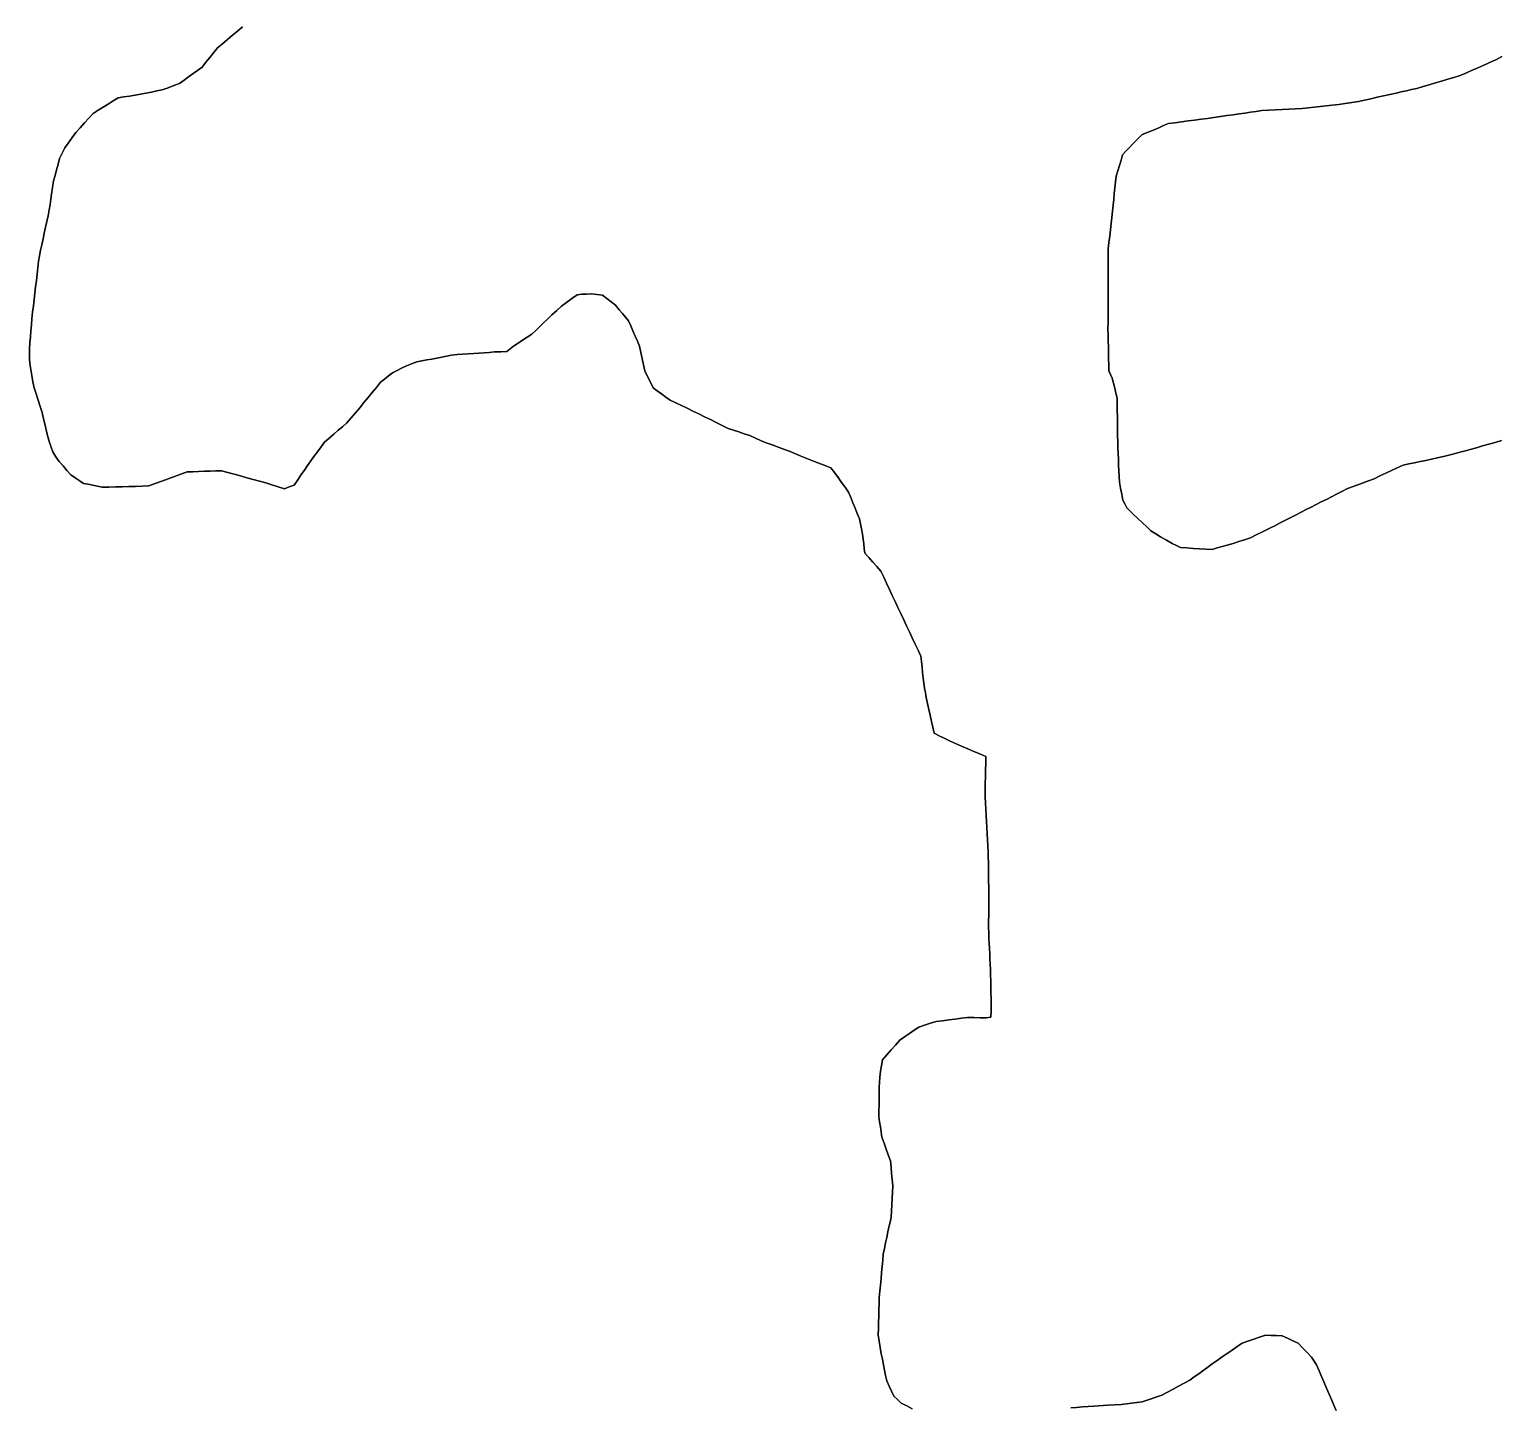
# Model space of a CAD drawing. Header units: inches. Extents: x 130170 to 284068, y 377793 to 804530.
# Drawn here: x 211955 to 214107, y 629937 to 631957 of the extents above; entities that cross this region are included whole.
import ezdxf

# ---------------------------------------------------------------- set-up
doc = ezdxf.new("R2010")
doc.units = ezdxf.units.IN
doc.header["$MEASUREMENT"] = 0
doc.layers.add('muni_il', color=7, linetype='Continuous')

msp = doc.modelspace()

# ---------------------------------------------------------------- linework, layer by layer
at = {"layer": 'muni_il'}
for points in [[(212266.9, 631960.4), (212259.6, 631954.2), (212252.2, 631948.1), (212244.9, 631941.9), (212237.5, 631935.8), (212230.1, 631929.6), (212224.5, 631922.6), (212218.8, 631915.6), (212213.2, 631908.5), (212207.5, 631901.5), (212200.9, 631896.7), (212194.3, 631891.9), (212187.8, 631887.1), (212181.2, 631882.3), (212174.6, 631877.5), (212166.1, 631874.4), (212157.7, 631871.2), (212149.2, 631868), (212141.3, 631866.5), (212133.3, 631864.9), (212125.4, 631863.4), (212117.4, 631861.9), (212109.5, 631860.4), (212101.2, 631859.1), (212093, 631857.7), (212084.8, 631856.3), (212077.4, 631851.8), (212070, 631847.3), (212062.6, 631842.7), (212055.2, 631838.2), (212047.8, 631833.7), (212041.5, 631826.7), (212035.2, 631819.6), (212028.9, 631812.6), (212022.5, 631805.5), (212017.3, 631798.1), (212012, 631790.7), (212006.7, 631783.3), (212002.8, 631775.3), (211998.8, 631767.3), (211996.6, 631759.1), (211994.4, 631751), (211992.2, 631742.8), (211990, 631734.7), (211990, 631734.7), (211988.6, 631725.1), (211987.2, 631715.5), (211987.2, 631715.5), (211986.1, 631707.7), (211984.9, 631700), (211983.8, 631692.2), (211983.8, 631692.2), (211982, 631683.7), (211980.1, 631675.2), (211978.3, 631666.7), (211976.4, 631658.2), (211974.6, 631649.6), (211972.7, 631641.1), (211972.7, 631641.1), (211971.1, 631633), (211969.6, 631625), (211968, 631616.9), (211968, 631616.9), (211966.9, 631607.5), (211965.8, 631598.2), (211964.8, 631588.9), (211963.7, 631579.5), (211962.6, 631570.2), (211961.6, 631560.8), (211960.5, 631551.5), (211959.4, 631542.2), (211958.4, 631532.8), (211958.4, 631532.8), (211957.6, 631523.9), (211956.9, 631515), (211956.1, 631506.1), (211955.4, 631497.2), (211954.6, 631488.3), (211954.6, 631488.3), (211954.8, 631481.3), (211954.9, 631474.3), (211955.1, 631467.2), (211955.1, 631467.2), (211956.6, 631458.3), (211958.2, 631449.4), (211959.8, 631440.5), (211961.4, 631431.6), (211964.3, 631422.5), (211967.3, 631413.3), (211970.3, 631404.2), (211973.2, 631395.1), (211975.5, 631385.9), (211977.7, 631376.6), (211979.9, 631367.4), (211982.1, 631358.2), (211984.3, 631351.3), (211986.6, 631344.4), (211988.8, 631337.5), (211993.5, 631330.6), (211998.2, 631323.6), (212004, 631317), (212009.7, 631310.4), (212015.4, 631303.8), (212021.5, 631299.7), (212027.7, 631295.6), (212033.9, 631291.5), (212043, 631289.6), (212052.1, 631287.8), (212061.3, 631286), (212071, 631286), (212080.8, 631286.3), (212090.6, 631286.6), (212100.4, 631286.8), (212110.1, 631287.1), (212119.9, 631287.4), (212129.7, 631287.7), (212139.1, 631291.1), (212148.4, 631294.6), (212157.7, 631298), (212167, 631301.5), (212176.4, 631304.9), (212185.7, 631308.4), (212194.1, 631308.6), (212202.5, 631308.9), (212210.9, 631309.2), (212219.2, 631309.5), (212227.6, 631309.8), (212236, 631310), (212245.3, 631307.5), (212254.6, 631304.9), (212263.8, 631302.4), (212273.1, 631299.8), (212282.4, 631297.3), (212291.7, 631294.7), (212300.9, 631292.1), (212310, 631289.3), (212319, 631286.5), (212328.1, 631283.6), (212335.3, 631286.3), (212342.6, 631289), (212347.7, 631296.6), (212352.8, 631304.3), (212357.4, 631311), (212362, 631317.6), (212366.7, 631324.3), (212371.3, 631330.9), (212376.6, 631337.9), (212381.9, 631344.8), (212387.1, 631351.8), (212393.8, 631357.6), (212400.5, 631363.5), (212407.2, 631369.3), (212413.3, 631374.5), (212419.3, 631379.7), (212425.8, 631387.3), (212432.2, 631394.9), (212438.7, 631402.4), (212444.7, 631409.8), (212450.8, 631417.2), (212456.8, 631424.6), (212462.9, 631432.2), (212469.1, 631439.9), (212475, 631444.4), (212480.8, 631449), (212486.7, 631453.5), (212493.3, 631457), (212499.9, 631460.5), (212507.2, 631463.6), (212514.4, 631466.6), (212522.3, 631469.6), (212529.6, 631470.9), (212536.9, 631472.3), (212544.2, 631473.7), (212553.8, 631475.6), (212563.4, 631477.5), (212573, 631479.5), (212581.2, 631480.1), (212589.3, 631480.7), (212597.4, 631481.3), (212605.6, 631481.9), (212613.2, 631482.5), (212620.8, 631483), (212628.4, 631483.5), (212636.1, 631484), (212645.1, 631484.4), (212654.2, 631484.8), (212659, 631488.6), (212663.7, 631492.4), (212670.5, 631496.8), (212677.2, 631501.2), (212684, 631505.6), (212690.7, 631510), (212696.4, 631515.5), (212702.1, 631521), (212707.7, 631526.5), (212713.4, 631531.9), (212720.2, 631538.3), (212727.1, 631544.7), (212733.9, 631551), (212741.7, 631556.7), (212749.5, 631562.3), (212757.2, 631568), (212764.1, 631568.5), (212770.9, 631568.9), (212777.8, 631569.4), (212785.9, 631568.3), (212794, 631567.3), (212800.4, 631562.3), (212806.8, 631557.4), (212813.1, 631552.4), (212818.8, 631545.8), (212823.3, 631540.5), (212827.7, 631535.1), (212832.2, 631529.8), (212835.5, 631522.3), (212838.8, 631514.8), (212842, 631507.3), (212845.3, 631499.8), (212848.5, 631492.3), (212848.5, 631492.3), (212850.5, 631483.3), (212852.4, 631474.3), (212854.4, 631465.3), (212856.3, 631456.3), (212860.3, 631448), (212864.3, 631439.8), (212868.3, 631431.5), (212874.5, 631427), (212880.8, 631422.5), (212887, 631418), (212893.2, 631413.5), (212901.6, 631409.5), (212910, 631405.5), (212918.3, 631401.5), (212926.7, 631397.5), (212935.1, 631393.5), (212943.7, 631389.2), (212952.3, 631384.9), (212960.9, 631380.6), (212969.5, 631376.3), (212978.1, 631372), (212986, 631369.4), (212994, 631366.8), (213001.9, 631364.2), (213009.8, 631361.7), (213018.3, 631357.6), (213026.7, 631353.6), (213035.5, 631350.5), (213044.3, 631347.3), (213053, 631344.1), (213061, 631341.1), (213068.9, 631338), (213076.8, 631335), (213083.9, 631331.9), (213091.1, 631328.9), (213098.2, 631325.9), (213105.9, 631323), (213113.5, 631320.1), (213121.2, 631317.2), (213128.9, 631314.3), (213134, 631307.2), (213139.2, 631300.1), (213144.4, 631293), (213149.5, 631285.9), (213154.7, 631278.8), (213157.9, 631271), (213161.1, 631263.1), (213164.3, 631255.3), (213167.5, 631247.4), (213170.7, 631239.6), (213170.7, 631239.6), (213172.1, 631232.1), (213173.5, 631224.7), (213174.9, 631217.2), (213176.3, 631209.7), (213176.3, 631209.7), (213177, 631202.9), (213177.7, 631196.1), (213178.5, 631189.3), (213184.3, 631182.7), (213190.2, 631176.1), (213196, 631169.5), (213201.9, 631162.9), (213206.1, 631154), (213210.3, 631145.1), (213214.5, 631136.2), (213218.7, 631127.3), (213222.9, 631118.4), (213227, 631109.5), (213231.2, 631100.6), (213235.4, 631091.7), (213239.6, 631082.8), (213243.8, 631073.9), (213248, 631065), (213252.2, 631056.1), (213256.4, 631047.2), (213260.6, 631038.3), (213260.6, 631038.3), (213261.4, 631030.3), (213262.3, 631022.4), (213263.1, 631014.4), (213263.9, 631006.5), (213264.8, 630998.5), (213264.8, 630998.5), (213266.1, 630991.6), (213267.3, 630984.6), (213268.6, 630977.7), (213268.6, 630977.7), (213270.5, 630969), (213272.4, 630960.3), (213274.3, 630951.6), (213276.1, 630942.8), (213278, 630934.1), (213279.9, 630925.4), (213287.4, 630921.7), (213294.9, 630917.9), (213302.4, 630914.1), (213311.4, 630910.3), (213320.3, 630906.5), (213329.2, 630902.6), (213338.1, 630898.8), (213347, 630895), (213356, 630891.1), (213356, 630891.1), (213355.7, 630881.3), (213355.5, 630871.4), (213355.3, 630861.6), (213355, 630851.7), (213354.8, 630841.9), (213354.6, 630832), (213354.6, 630832), (213355.1, 630823.1), (213355.6, 630814.1), (213356.2, 630805.2), (213356.7, 630796.2), (213357.2, 630787.3), (213357.8, 630778.3), (213358.3, 630769.4), (213358.9, 630760.5), (213359.4, 630751.5), (213359.4, 630751.5), (213359.4, 630743.7), (213359.5, 630735.9), (213359.5, 630728.1), (213359.5, 630728.1), (213359.7, 630718.3), (213359.8, 630708.5), (213359.8, 630708.5), (213360, 630699.5), (213360, 630699.5), (213360.1, 630693.9), (213360.2, 630688.4), (213360.2, 630688.4), (213360.2, 630681.3), (213360.3, 630674.2), (213360.3, 630674.2), (213360.2, 630666.8), (213360.2, 630659.4), (213360.2, 630659.4), (213359.9, 630650), (213359.7, 630640.7), (213359.7, 630640.7), (213360, 630633), (213360.3, 630625.2), (213360.6, 630617.5), (213361, 630609.8), (213361, 630609.8), (213361.4, 630602.2), (213361.8, 630594.6), (213362.2, 630587), (213362.7, 630579.4), (213362.7, 630579.4), (213362.8, 630570.8), (213363, 630562.3), (213363.1, 630553.8), (213363.3, 630545.3), (213363.4, 630536.8), (213363.6, 630528.2), (213363.6, 630528.2), (213363.4, 630518.7), (213363.3, 630509.2), (213356.5, 630508.3), (213347.3, 630508.5), (213338.2, 630508.7), (213329.1, 630508.9), (213319.9, 630507.7), (213310.7, 630506.5), (213301.5, 630505.3), (213292.3, 630504.1), (213283, 630502.9), (213274.6, 630500.3), (213266.1, 630497.6), (213257.7, 630494.9), (213250.7, 630490.1), (213243.7, 630485.3), (213236.7, 630480.4), (213229.7, 630475.6), (213223.3, 630468.4), (213217, 630461.3), (213210.6, 630454.1), (213204.3, 630446.9), (213204.3, 630446.9), (213203, 630438.5), (213201.6, 630430), (213200.3, 630421.6), (213200.3, 630421.6), (213200, 630413.9), (213199.6, 630406.2), (213199.6, 630406.2), (213199.6, 630397.9), (213199.6, 630389.6), (213199.6, 630389.6), (213199.4, 630380.9), (213199.2, 630372.2), (213198.9, 630363.6), (213198.9, 630363.6), (213200.1, 630356), (213201.3, 630348.5), (213202.4, 630341), (213203.6, 630333.4), (213206.7, 630324.8), (213209.8, 630316.1), (213212.9, 630307.4), (213216, 630298.7), (213216, 630298.6), (213216.9, 630289.5), (213217.8, 630280.4), (213218.6, 630271.2), (213219.5, 630262.1), (213219.5, 630262.1), (213219.1, 630252.9), (213218.6, 630243.7), (213218.1, 630234.5), (213217.6, 630225.3), (213217.2, 630216.1), (213217.2, 630216.1), (213215.5, 630208.9), (213213.9, 630201.7), (213212.3, 630194.6), (213212.3, 630194.6), (213210.6, 630186.5), (213208.9, 630178.4), (213207.2, 630170.3), (213205.5, 630162.2), (213205.5, 630162.2), (213204.7, 630153.1), (213203.8, 630144.1), (213203, 630135), (213202.2, 630125.9), (213201.4, 630116.8), (213200.5, 630107.7), (213199.7, 630098.6), (213199.7, 630098.6), (213199.5, 630089.5), (213199.2, 630080.4), (213198.9, 630071.2), (213198.6, 630062.1), (213198.3, 630053), (213198.1, 630043.9), (213198.1, 630043.9), (213199.6, 630034.6), (213201.1, 630025.3), (213202.6, 630016.1), (213202.6, 630016.1), (213204.2, 630008.1), (213205.8, 630000.1), (213207.4, 629992.1), (213209, 629984.2), (213210.5, 629976.2), (213214, 629968.8), (213217.5, 629961.4), (213220.9, 629954), (213226.3, 629949), (213231.8, 629943.9), (213239.9, 629939.6), (213247.9, 629935.3)], [(213247.9, 629935.3), (213239.9, 629939.6), (213231.8, 629943.9), (213226.3, 629949), (213220.9, 629954), (213217.5, 629961.4), (213214, 629968.8), (213210.5, 629976.2), (213209, 629984.2), (213207.4, 629992.1), (213205.8, 630000.1), (213204.2, 630008.1), (213202.6, 630016.1), (213202.6, 630016.1), (213201.1, 630025.3), (213199.6, 630034.6), (213198.1, 630043.9), (213198.1, 630043.9), (213198.3, 630053), (213198.6, 630062.1), (213198.9, 630071.2), (213199.2, 630080.4), (213199.5, 630089.5), (213199.7, 630098.6), (213199.7, 630098.6), (213200.5, 630107.7), (213201.4, 630116.8), (213202.2, 630125.9), (213203, 630135), (213203.8, 630144.1), (213204.7, 630153.1), (213205.5, 630162.2), (213205.5, 630162.2), (213207.2, 630170.3), (213208.9, 630178.4), (213210.6, 630186.5), (213212.3, 630194.6), (213212.3, 630194.6), (213213.9, 630201.7), (213215.5, 630208.9), (213217.2, 630216.1), (213217.2, 630216.1), (213217.6, 630225.3), (213218.1, 630234.5), (213218.6, 630243.7), (213219.1, 630252.9), (213219.5, 630262.1), (213219.5, 630262.1), (213218.6, 630271.2), (213217.8, 630280.4), (213216.9, 630289.5), (213216, 630298.6), (213216, 630298.7), (213212.9, 630307.4), (213209.8, 630316.1), (213206.7, 630324.8), (213203.6, 630333.4), (213202.4, 630341), (213201.3, 630348.5), (213200.1, 630356), (213198.9, 630363.6), (213198.9, 630363.6), (213199.2, 630372.2), (213199.4, 630380.9), (213199.6, 630389.6), (213199.6, 630389.6), (213199.6, 630397.9), (213199.6, 630406.2), (213199.6, 630406.2), (213200, 630413.9), (213200.3, 630421.6), (213200.3, 630421.6), (213201.6, 630430), (213203, 630438.5), (213204.3, 630446.9), (213204.3, 630446.9), (213210.6, 630454.1), (213217, 630461.3), (213223.3, 630468.4), (213229.7, 630475.6), (213236.7, 630480.4), (213243.7, 630485.3), (213250.7, 630490.1), (213257.7, 630494.9), (213266.1, 630497.6), (213274.6, 630500.3), (213283, 630502.9), (213292.3, 630504.1), (213301.5, 630505.3), (213310.7, 630506.5), (213319.9, 630507.7), (213329.1, 630508.9), (213338.2, 630508.7), (213347.3, 630508.5), (213356.5, 630508.3), (213363.3, 630509.2), (213363.4, 630518.7), (213363.6, 630528.2), (213363.6, 630528.2), (213363.4, 630536.8), (213363.3, 630545.3), (213363.1, 630553.8), (213363, 630562.3), (213362.8, 630570.8), (213362.7, 630579.4), (213362.7, 630579.4), (213362.2, 630587), (213361.8, 630594.6), (213361.4, 630602.2), (213361, 630609.8), (213361, 630609.8), (213360.6, 630617.5), (213360.3, 630625.2), (213360, 630633), (213359.7, 630640.7), (213359.7, 630640.7), (213359.9, 630650), (213360.2, 630659.4), (213360.2, 630659.4), (213360.2, 630666.8), (213360.3, 630674.2), (213360.3, 630674.2), (213360.2, 630681.3), (213360.2, 630688.4), (213360.2, 630688.4), (213360.1, 630693.9), (213360, 630699.5), (213360, 630699.5), (213359.8, 630708.5), (213359.8, 630708.5), (213359.7, 630718.3), (213359.5, 630728.1), (213359.5, 630728.1), (213359.5, 630735.9), (213359.4, 630743.7), (213359.4, 630751.5), (213359.4, 630751.5), (213358.9, 630760.5), (213358.3, 630769.4), (213357.8, 630778.3), (213357.2, 630787.3), (213356.7, 630796.2), (213356.2, 630805.2), (213355.6, 630814.1), (213355.1, 630823.1), (213354.6, 630832), (213354.6, 630832), (213354.8, 630841.9), (213355, 630851.7), (213355.3, 630861.6), (213355.5, 630871.4), (213355.7, 630881.3), (213356, 630891.1), (213356, 630891.1), (213347, 630895), (213338.1, 630898.8), (213329.2, 630902.6), (213320.3, 630906.5), (213311.4, 630910.3), (213302.4, 630914.1), (213294.9, 630917.9), (213287.4, 630921.7), (213279.9, 630925.4), (213278, 630934.1), (213276.1, 630942.8), (213274.3, 630951.6), (213272.4, 630960.3), (213270.5, 630969), (213268.6, 630977.7), (213268.6, 630977.7), (213267.3, 630984.6), (213266.1, 630991.6), (213264.8, 630998.5), (213264.8, 630998.5), (213263.9, 631006.5), (213263.1, 631014.4), (213262.3, 631022.4), (213261.4, 631030.3), (213260.6, 631038.3), (213260.6, 631038.3), (213256.4, 631047.2), (213252.2, 631056.1), (213248, 631065), (213243.8, 631073.9), (213239.6, 631082.8), (213235.4, 631091.7), (213231.2, 631100.6), (213227, 631109.5), (213222.9, 631118.4), (213218.7, 631127.3), (213214.5, 631136.2), (213210.3, 631145.1), (213206.1, 631154), (213201.9, 631162.9), (213196, 631169.5), (213190.2, 631176.1), (213184.3, 631182.7), (213178.5, 631189.3), (213177.7, 631196.1), (213177, 631202.9), (213176.3, 631209.7), (213176.3, 631209.7), (213174.9, 631217.2), (213173.5, 631224.7), (213172.1, 631232.1), (213170.7, 631239.6), (213170.7, 631239.6), (213167.5, 631247.4), (213164.3, 631255.3), (213161.1, 631263.1), (213157.9, 631271), (213154.7, 631278.8), (213149.5, 631285.9), (213144.4, 631293), (213139.2, 631300.1), (213134, 631307.2), (213128.9, 631314.3), (213121.2, 631317.2), (213113.5, 631320.1), (213105.9, 631323), (213098.2, 631325.9), (213091.1, 631328.9), (213083.9, 631331.9), (213076.8, 631335), (213068.9, 631338), (213061, 631341.1), (213053, 631344.1), (213044.3, 631347.3), (213035.5, 631350.5), (213026.7, 631353.6), (213018.3, 631357.6), (213009.8, 631361.7), (213001.9, 631364.2), (212994, 631366.8), (212986, 631369.4), (212978.1, 631372), (212969.5, 631376.3), (212960.9, 631380.6), (212952.3, 631384.9), (212943.7, 631389.2), (212935.1, 631393.5), (212926.7, 631397.5), (212918.3, 631401.5), (212910, 631405.5), (212901.6, 631409.5), (212893.2, 631413.5), (212887, 631418), (212880.8, 631422.5), (212874.5, 631427), (212868.3, 631431.5), (212864.3, 631439.8), (212860.3, 631448), (212856.3, 631456.3), (212854.4, 631465.3), (212852.4, 631474.3), (212850.5, 631483.3), (212848.5, 631492.3), (212848.5, 631492.3), (212845.3, 631499.8), (212842, 631507.3), (212838.8, 631514.8), (212835.5, 631522.3), (212832.2, 631529.8), (212827.7, 631535.1), (212823.3, 631540.5), (212818.8, 631545.8), (212813.1, 631552.4), (212806.8, 631557.4), (212800.4, 631562.3), (212794, 631567.3), (212785.9, 631568.3), (212777.8, 631569.4), (212770.9, 631568.9), (212764.1, 631568.5), (212757.2, 631568), (212749.5, 631562.3), (212741.7, 631556.7), (212733.9, 631551), (212727.1, 631544.7), (212720.2, 631538.3), (212713.4, 631531.9), (212707.7, 631526.5), (212702.1, 631521), (212696.4, 631515.5), (212690.7, 631510), (212684, 631505.6), (212677.2, 631501.2), (212670.5, 631496.8), (212663.7, 631492.4), (212659, 631488.6), (212654.2, 631484.8), (212645.1, 631484.4), (212636.1, 631484), (212628.4, 631483.5), (212620.8, 631483), (212613.2, 631482.5), (212605.6, 631481.9), (212597.4, 631481.3), (212589.3, 631480.7), (212581.2, 631480.1), (212573, 631479.5), (212563.4, 631477.5), (212553.8, 631475.6), (212544.2, 631473.7), (212536.9, 631472.3), (212529.6, 631470.9), (212522.3, 631469.6), (212514.4, 631466.6), (212507.2, 631463.6), (212499.9, 631460.5), (212493.3, 631457), (212486.7, 631453.5), (212480.8, 631449), (212475, 631444.4), (212469.1, 631439.9), (212462.9, 631432.2), (212456.8, 631424.6), (212450.8, 631417.2), (212444.7, 631409.8), (212438.7, 631402.4), (212432.2, 631394.9), (212425.8, 631387.3), (212419.3, 631379.7), (212413.3, 631374.5), (212407.2, 631369.3), (212400.5, 631363.5), (212393.8, 631357.6), (212387.1, 631351.8), (212381.9, 631344.8), (212376.6, 631337.9), (212371.3, 631330.9), (212366.7, 631324.3), (212362, 631317.6), (212357.4, 631311), (212352.8, 631304.3), (212347.7, 631296.6), (212342.6, 631289), (212335.3, 631286.3), (212328.1, 631283.6), (212319, 631286.5), (212310, 631289.3), (212300.9, 631292.1), (212291.7, 631294.7), (212282.4, 631297.3), (212273.1, 631299.8), (212263.8, 631302.4), (212254.6, 631304.9), (212245.3, 631307.5), (212236, 631310), (212227.6, 631309.8), (212219.2, 631309.5), (212210.9, 631309.2), (212202.5, 631308.9), (212194.1, 631308.6), (212185.7, 631308.4), (212176.4, 631304.9), (212167, 631301.5), (212157.7, 631298), (212148.4, 631294.6), (212139.1, 631291.1), (212129.7, 631287.7), (212119.9, 631287.4), (212110.1, 631287.1), (212100.4, 631286.8), (212090.6, 631286.6), (212080.8, 631286.3), (212071, 631286), (212061.3, 631286), (212052.1, 631287.8), (212043, 631289.6), (212033.9, 631291.5), (212027.7, 631295.6), (212021.5, 631299.7), (212015.4, 631303.8), (212009.7, 631310.4), (212004, 631317), (211998.2, 631323.6), (211993.5, 631330.6), (211988.8, 631337.5), (211986.6, 631344.4), (211984.3, 631351.3), (211982.1, 631358.2), (211979.9, 631367.4), (211977.7, 631376.6), (211975.5, 631385.9), (211973.2, 631395.1), (211970.3, 631404.2), (211967.3, 631413.3), (211964.3, 631422.5), (211961.4, 631431.6), (211959.8, 631440.5), (211958.2, 631449.4), (211956.6, 631458.3), (211955.1, 631467.2), (211955.1, 631467.2), (211954.9, 631474.3), (211954.8, 631481.3), (211954.6, 631488.3), (211954.6, 631488.3), (211955.4, 631497.2), (211956.1, 631506.1), (211956.9, 631515), (211957.6, 631523.9), (211958.4, 631532.8), (211958.4, 631532.8), (211959.4, 631542.2), (211960.5, 631551.5), (211961.6, 631560.8), (211962.6, 631570.2), (211963.7, 631579.5), (211964.8, 631588.9), (211965.8, 631598.2), (211966.9, 631607.5), (211968, 631616.9), (211968, 631616.9), (211969.6, 631625), (211971.1, 631633), (211972.7, 631641.1), (211972.7, 631641.1), (211974.6, 631649.6), (211976.4, 631658.2), (211978.3, 631666.7), (211980.1, 631675.2), (211982, 631683.7), (211983.8, 631692.2), (211983.8, 631692.2), (211984.9, 631700), (211986.1, 631707.7), (211987.2, 631715.5), (211987.2, 631715.5), (211988.6, 631725.1), (211990, 631734.7), (211990, 631734.7), (211992.2, 631742.8), (211994.4, 631751), (211996.6, 631759.1), (211998.8, 631767.3), (212002.8, 631775.3), (212006.7, 631783.3), (212012, 631790.7), (212017.3, 631798.1), (212022.5, 631805.5), (212028.9, 631812.6), (212035.2, 631819.6), (212041.5, 631826.7), (212047.8, 631833.7), (212055.2, 631838.2), (212062.6, 631842.7), (212070, 631847.3), (212077.4, 631851.8), (212084.8, 631856.3), (212093, 631857.7), (212101.2, 631859.1), (212109.5, 631860.4), (212117.4, 631861.9), (212125.4, 631863.4), (212133.3, 631864.9), (212141.3, 631866.5), (212149.2, 631868), (212157.7, 631871.2), (212166.1, 631874.4), (212174.6, 631877.5), (212181.2, 631882.3), (212187.8, 631887.1), (212194.3, 631891.9), (212200.9, 631896.7), (212207.5, 631901.5), (212213.2, 631908.5), (212218.8, 631915.6), (212224.5, 631922.6), (212230.1, 631929.6), (212237.5, 631935.8), (212244.9, 631941.9), (212252.2, 631948.1), (212259.6, 631954.2), (212266.9, 631960.4)], [(214111.1, 631354.3), (214101.9, 631351.6), (214092.8, 631348.9), (214083.6, 631346.3), (214074.5, 631343.6), (214065.3, 631340.9), (214058.7, 631339.2), (214052, 631337.6), (214045.3, 631335.9), (214035.8, 631333.5), (214026.3, 631331.1), (214016.8, 631328.7), (214008.6, 631327), (214000.3, 631325.2), (213992, 631323.5), (213983.7, 631321.8), (213975.4, 631320), (213967.1, 631318.3), (213958.6, 631314.3), (213950.1, 631310.3), (213941.6, 631306.3), (213933.1, 631302.3), (213924.6, 631298.3), (213916.6, 631295.3), (213908.6, 631292.4), (213900.6, 631289.5), (213892.6, 631286.6), (213884.6, 631283.6), (213877.1, 631279.7), (213869.6, 631275.8), (213862.1, 631272), (213854.6, 631268.1), (213847.1, 631264.2), (213839.7, 631260.5), (213832.4, 631256.7), (213825.1, 631253), (213817.8, 631249.3), (213810.5, 631245.6), (213802.7, 631241.6), (213794.9, 631237.6), (213787.1, 631233.5), (213779.3, 631229.5), (213774, 631226.9), (213768.8, 631224.3), (213760.3, 631220.2), (213751.8, 631216), (213743.4, 631211.8), (213734.9, 631209), (213726.4, 631206.3), (213717.9, 631203.5), (213709.4, 631200.7), (213702, 631198.8), (213694.5, 631196.8), (213687.1, 631194.8), (213677.9, 631195.3), (213668.7, 631195.8), (213659.5, 631196.3), (213650.2, 631196.8), (213641, 631197.3), (213634.9, 631200.4), (213628.8, 631203.5), (213620.3, 631208.4), (213611.8, 631213.3), (213604.7, 631217.5), (213597.5, 631221.8), (213591.4, 631227.7), (213585.3, 631233.7), (213578.5, 631239.9), (213571.7, 631246.2), (213567, 631251), (213562.2, 631255.7), (213559.3, 631261.3), (213556.5, 631266.9), (213554.8, 631275.7), (213553.1, 631284.5), (213551.4, 631293.4), (213551.4, 631293.4), (213551, 631301.7), (213550.6, 631310.1), (213550.3, 631318.4), (213549.9, 631326.8), (213549.5, 631335.1), (213549.2, 631343.5), (213549.2, 631343.5), (213549, 631352.6), (213548.9, 631361.7), (213548.8, 631370.8), (213548.7, 631379.9), (213548.6, 631389), (213548.4, 631398.1), (213548.3, 631407.2), (213548.2, 631416.2), (213548.2, 631416.3), (213546.4, 631423.6), (213544.6, 631431), (213542.8, 631438.4), (213541, 631445.7), (213538.6, 631451.1), (213536.2, 631456.4), (213536, 631465.2), (213535.7, 631474), (213535.5, 631482.8), (213535.3, 631491.7), (213535.1, 631500.5), (213534.9, 631509.3), (213534.7, 631518.1), (213534.7, 631518.1), (213534.8, 631527.9), (213534.8, 631537.7), (213534.8, 631547.4), (213534.9, 631557.2), (213534.9, 631567), (213534.9, 631576.8), (213535, 631586.5), (213535, 631596.3), (213535, 631606.1), (213535.1, 631615.8), (213535.1, 631625.6), (213535.2, 631635.4), (213535.2, 631635.4), (213536.2, 631644.6), (213537.2, 631653.8), (213538.2, 631663), (213539.2, 631672.2), (213540.3, 631681.3), (213541.3, 631690.5), (213541.3, 631690.5), (213542.2, 631699), (213543.1, 631707.6), (213544, 631716.1), (213544.9, 631724.6), (213545.8, 631733.1), (213546.7, 631741.6), (213546.7, 631741.6), (213549.1, 631749.5), (213551.4, 631757.4), (213553.8, 631765.3), (213556.1, 631773.1), (213561.1, 631778.3), (213566.2, 631783.5), (213571.2, 631788.8), (213577.9, 631795.8), (213584.7, 631802.9), (213593.5, 631806.3), (213602.3, 631809.7), (213609.3, 631812.7), (213616.2, 631815.7), (213623.2, 631818.7), (213632.8, 631819.9), (213642.4, 631821.2), (213652.1, 631822.5), (213661.7, 631823.8), (213671.3, 631825), (213680.4, 631826.3), (213689.9, 631827.7), (213699.4, 631829), (213708.9, 631830.4), (213718.3, 631831.7), (213726.7, 631832.9), (213735.1, 631834.1), (213743.5, 631835.3), (213751.9, 631836.5), (213760.3, 631837.8), (213770.2, 631838.3), (213780, 631838.8), (213789.8, 631839.3), (213799.6, 631839.9), (213809.4, 631840.4), (213819.2, 631840.9), (213827.9, 631841.8), (213836.7, 631842.8), (213845.5, 631843.7), (213854.3, 631844.6), (213863, 631845.5), (213872.7, 631846.8), (213882.3, 631848.2), (213891.9, 631849.5), (213901.5, 631850.9), (213910.7, 631853), (213919.9, 631855.1), (213929.1, 631857.2), (213938.3, 631859.3), (213947.5, 631861.4), (213956.7, 631863.5), (213964.3, 631865.2), (213972, 631866.9), (213979.6, 631868.6), (213987.2, 631870.3), (213996.3, 631873), (214005.4, 631875.6), (214014.4, 631878.3), (214023.5, 631881), (214032.6, 631883.6), (214041.6, 631886.3), (214050.7, 631889), (214059.1, 631892.7), (214067.5, 631896.4), (214075.8, 631900.1), (214084.2, 631903.8), (214090.7, 631906.7), (214097.2, 631909.6), (214103.8, 631912.5), (214111.8, 631917.1)], [(214111.8, 631917.1), (214103.8, 631912.5), (214097.2, 631909.6), (214090.7, 631906.7), (214084.2, 631903.8), (214075.8, 631900.1), (214067.5, 631896.4), (214059.1, 631892.7), (214050.7, 631889), (214041.6, 631886.3), (214032.6, 631883.6), (214023.5, 631881), (214014.4, 631878.3), (214005.4, 631875.6), (213996.3, 631873), (213987.2, 631870.3), (213979.6, 631868.6), (213972, 631866.9), (213964.3, 631865.2), (213956.7, 631863.5), (213947.5, 631861.4), (213938.3, 631859.3), (213929.1, 631857.2), (213919.9, 631855.1), (213910.7, 631853), (213901.5, 631850.9), (213891.9, 631849.5), (213882.3, 631848.2), (213872.7, 631846.8), (213863, 631845.5), (213854.3, 631844.6), (213845.5, 631843.7), (213836.7, 631842.8), (213827.9, 631841.8), (213819.2, 631840.9), (213809.4, 631840.4), (213799.6, 631839.9), (213789.8, 631839.3), (213780, 631838.8), (213770.2, 631838.3), (213760.3, 631837.8), (213751.9, 631836.5), (213743.5, 631835.3), (213735.1, 631834.1), (213726.7, 631832.9), (213718.3, 631831.7), (213708.9, 631830.4), (213699.4, 631829), (213689.9, 631827.7), (213680.4, 631826.3), (213671.3, 631825), (213661.7, 631823.8), (213652.1, 631822.5), (213642.4, 631821.2), (213632.8, 631819.9), (213623.2, 631818.7), (213616.2, 631815.7), (213609.3, 631812.7), (213602.3, 631809.7), (213593.5, 631806.3), (213584.7, 631802.9), (213577.9, 631795.8), (213571.2, 631788.8), (213566.2, 631783.5), (213561.1, 631778.3), (213556.1, 631773.1), (213553.8, 631765.3), (213551.4, 631757.4), (213549.1, 631749.5), (213546.7, 631741.6), (213546.7, 631741.6), (213545.8, 631733.1), (213544.9, 631724.6), (213544, 631716.1), (213543.1, 631707.6), (213542.2, 631699), (213541.3, 631690.5), (213541.3, 631690.5), (213540.3, 631681.3), (213539.2, 631672.2), (213538.2, 631663), (213537.2, 631653.8), (213536.2, 631644.6), (213535.2, 631635.4), (213535.2, 631635.4), (213535.1, 631625.6), (213535.1, 631615.8), (213535, 631606.1), (213535, 631596.3), (213535, 631586.5), (213534.9, 631576.8), (213534.9, 631567), (213534.9, 631557.2), (213534.8, 631547.4), (213534.8, 631537.7), (213534.8, 631527.9), (213534.7, 631518.1), (213534.7, 631518.1), (213534.9, 631509.3), (213535.1, 631500.5), (213535.3, 631491.7), (213535.5, 631482.8), (213535.7, 631474), (213536, 631465.2), (213536.2, 631456.4), (213538.6, 631451.1), (213541, 631445.7), (213542.8, 631438.4), (213544.6, 631431), (213546.4, 631423.6), (213548.2, 631416.3), (213548.2, 631416.2), (213548.3, 631407.2), (213548.4, 631398.1), (213548.6, 631389), (213548.7, 631379.9), (213548.8, 631370.8), (213548.9, 631361.7), (213549, 631352.6), (213549.2, 631343.5), (213549.2, 631343.5), (213549.5, 631335.1), (213549.9, 631326.8), (213550.3, 631318.4), (213550.6, 631310.1), (213551, 631301.7), (213551.4, 631293.4), (213551.4, 631293.4), (213553.1, 631284.5), (213554.8, 631275.7), (213556.5, 631266.9), (213559.3, 631261.3), (213562.2, 631255.7), (213567, 631251), (213571.7, 631246.2), (213578.5, 631239.9), (213585.3, 631233.7), (213591.4, 631227.7), (213597.5, 631221.8), (213604.7, 631217.5), (213611.8, 631213.3), (213620.3, 631208.4), (213628.8, 631203.5), (213634.9, 631200.4), (213641, 631197.3), (213650.2, 631196.8), (213659.5, 631196.3), (213668.7, 631195.8), (213677.9, 631195.3), (213687.1, 631194.8), (213694.5, 631196.8), (213702, 631198.8), (213709.4, 631200.7), (213717.9, 631203.5), (213726.4, 631206.3), (213734.9, 631209), (213743.4, 631211.8), (213751.8, 631216), (213760.3, 631220.2), (213768.8, 631224.3), (213774, 631226.9), (213779.3, 631229.5), (213787.1, 631233.5), (213794.9, 631237.6), (213802.7, 631241.6), (213810.5, 631245.6), (213817.8, 631249.3), (213825.1, 631253), (213832.4, 631256.7), (213839.7, 631260.5), (213847.1, 631264.2), (213854.6, 631268.1), (213862.1, 631272), (213869.6, 631275.8), (213877.1, 631279.7), (213884.6, 631283.6), (213892.6, 631286.6), (213900.6, 631289.5), (213908.6, 631292.4), (213916.6, 631295.3), (213924.6, 631298.3), (213933.1, 631302.3), (213941.6, 631306.3), (213950.1, 631310.3), (213958.6, 631314.3), (213967.1, 631318.3), (213975.4, 631320), (213983.7, 631321.8), (213992, 631323.5), (214000.3, 631325.2), (214008.6, 631327), (214016.8, 631328.7), (214026.3, 631331.1), (214035.8, 631333.5), (214045.3, 631335.9), (214052, 631337.6), (214058.7, 631339.2), (214065.3, 631340.9), (214074.5, 631343.6), (214083.6, 631346.3), (214092.8, 631348.9), (214101.9, 631351.6), (214111.1, 631354.3)], [(213480.4, 629937), (213488.8, 629937.5), (213497.2, 629938.1), (213505.6, 629938.6), (213513.9, 629939.2), (213520.7, 629939.6), (213527.5, 629940.1), (213534.3, 629940.6), (213544.2, 629941.2), (213554, 629941.9), (213561.7, 629942.8), (213569.4, 629943.7), (213577.1, 629944.6), (213584.7, 629945.5), (213592, 629947.9), (213599.2, 629950.4), (213606.4, 629952.8), (213613.6, 629955.3), (213621.8, 629959.7), (213630, 629964.1), (213638.2, 629968.5), (213646.3, 629972.9), (213654.5, 629977.3), (213661.1, 629982.1), (213667.7, 629986.9), (213674.2, 629991.7), (213680.8, 629996.5), (213687.4, 630001.3), (213694.7, 630006.4), (213702, 630011.4), (213709.3, 630016.4), (213716.6, 630021.4), (213724, 630026.5), (213731.3, 630031.5), (213739.8, 630034.4), (213748.4, 630037.4), (213756.9, 630040.3), (213765.5, 630043.2), (213773.6, 630043), (213781.8, 630042.8), (213789.9, 630042.6), (213797.7, 630038.9), (213805.6, 630035.2), (213813.4, 630031.5), (213819.9, 630024.6), (213826.5, 630017.8), (213833.1, 630010.9), (213836.7, 630005.4), (213840.3, 629999.8), (213844, 629991.2), (213847.6, 629982.7), (213851.3, 629974.1), (213854.9, 629965.5), (213858.5, 629957), (213862, 629949), (213865.4, 629941), (213868.8, 629933)], [(213868.8, 629933), (213865.4, 629941), (213862, 629949), (213858.5, 629957), (213854.9, 629965.5), (213851.3, 629974.1), (213847.6, 629982.7), (213844, 629991.2), (213840.3, 629999.8), (213836.7, 630005.4), (213833.1, 630010.9), (213826.5, 630017.8), (213819.9, 630024.6), (213813.4, 630031.5), (213805.6, 630035.2), (213797.7, 630038.9), (213789.9, 630042.6), (213781.8, 630042.8), (213773.6, 630043), (213765.5, 630043.2), (213756.9, 630040.3), (213748.4, 630037.4), (213739.8, 630034.4), (213731.3, 630031.5), (213724, 630026.5), (213716.6, 630021.4), (213709.3, 630016.4), (213702, 630011.4), (213694.7, 630006.4), (213687.4, 630001.3), (213680.8, 629996.5), (213674.2, 629991.7), (213667.7, 629986.9), (213661.1, 629982.1), (213654.5, 629977.3), (213646.3, 629972.9), (213638.2, 629968.5), (213630, 629964.1), (213621.8, 629959.7), (213613.6, 629955.3), (213606.4, 629952.8), (213599.2, 629950.4), (213592, 629947.9), (213584.7, 629945.5), (213577.1, 629944.6), (213569.4, 629943.7), (213561.7, 629942.8), (213554, 629941.9), (213544.2, 629941.2), (213534.3, 629940.6), (213527.5, 629940.1), (213520.7, 629939.6), (213513.9, 629939.2), (213505.6, 629938.6), (213497.2, 629938.1), (213488.8, 629937.5), (213480.4, 629937)]]:
    msp.add_lwpolyline(points, dxfattribs=at)

doc.saveas('drawing.dxf')
